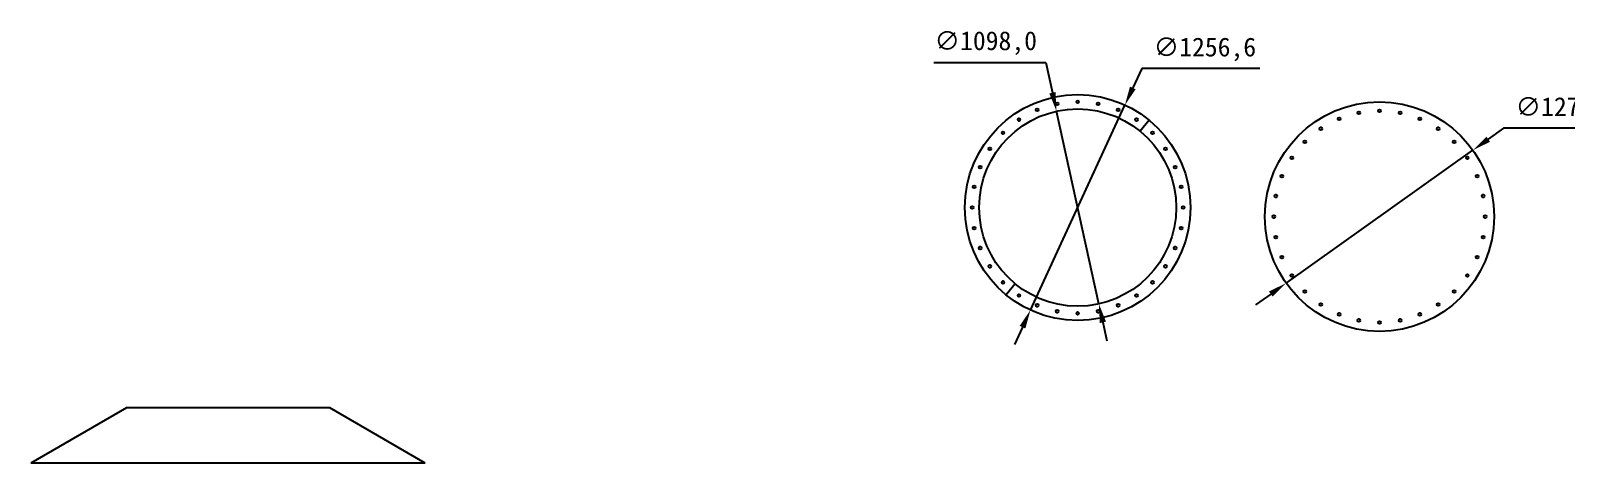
# Model space of a CAD drawing. Header units: millimetres. Extents: x -12403 to 8666, y -15213 to 13435.
# Drawn here: x -8839 to -281, y 11028 to 13435 of the extents above; entities that cross this region are included whole.
import ezdxf

# ---------------------------------------------------------------- set-up
doc = ezdxf.new("R2010")
doc.units = ezdxf.units.MM
doc.header["$PDSIZE"] = -1
doc.dimstyles.new('ISO-25', dxfattribs={"dimtxt": 2.5, "dimasz": 2.5, "dimexe": 1.25, "dimexo": 0.625, "dimtad": 1, "dimtxsty": 'Standard', "dimcen": 2.5, "dimadec": 0, "dimazin": 0, "dimtfac": 1, "dimtmove": 0, "dimatfit": 3, "dimfxl": 0, "dimarcsym": 0})

# ---------------------------------------------------------------- blocks, each defined once
blk = doc.blocks.new('*D226')
at = {"color": 0, "lineweight": -2, "transparency": 16777216}
for p, q in [((-2647.5, 13223.7), (-2697, 13116.5)), ((-1989.3, 13223.7), (-2647.5, 13223.7)), ((-3267.5, 11880.2), (-2741, 13021.1)), ((-3311.5, 11784.8), (-3355.5, 11689.5))]:
    blk.add_line(p, q, dxfattribs=at)
at = {"color": 0, "transparency": 16777216}
for points in [[(-2712.8, 13123.8), (-2681.1, 13109.2), (-2741, 13021.1)], [(-3327.4, 11792.2), (-3295.6, 11777.5), (-3267.5, 11880.2)]]:
    blk.add_solid(points, dxfattribs=at)
at = {"layer": 'Defpoints', "color": 0, "transparency": 16777216}
for p in [(-2741, 13021.1), (-3267.5, 11880.2)]:
    blk.add_point(p, dxfattribs=at)
at = {"color": 0, "transparency": 16777216, "insert": (-2295.5, 13330.6), "char_height": 105, "attachment_point": 5}
blk.add_mtext('∅1256,6', dxfattribs=at)
blk = doc.blocks.new('*D227')
at = {"color": 0, "lineweight": -2, "transparency": 16777216}
for p, q in [((-630.7, 12891.7), (-716.3, 12830.8)), ((27.5, 12891.7), (-630.7, 12891.7)), ((-1842.3, 12030.3), (-801.9, 12770)), ((-1927.9, 11969.4), (-2013.5, 11908.6))]:
    blk.add_line(p, q, dxfattribs=at)
at = {"color": 0, "transparency": 16777216}
for points in [[(-726.4, 12845.1), (-706.2, 12816.6), (-801.9, 12770)], [(-1938, 11983.7), (-1917.8, 11955.2), (-1842.3, 12030.3)]]:
    blk.add_solid(points, dxfattribs=at)
at = {"layer": 'Defpoints', "color": 0, "transparency": 16777216}
for p in [(-801.9, 12770), (-1842.3, 12030.3)]:
    blk.add_point(p, dxfattribs=at)
at = {"color": 0, "transparency": 16777216, "insert": (-278.7, 12998.6), "char_height": 105, "attachment_point": 5}
blk.add_mtext('∅1276,6', dxfattribs=at)
blk = doc.blocks.new('*D228')
at = {"color": 0, "lineweight": -2, "transparency": 16777216}
for p, q in [((-3805.4, 13258.7), (-3182.2, 13258.7)), ((-3182.2, 13258.7), (-3144.9, 13089.3)), ((-2886.1, 11914.5), (-3122.3, 12986.8)), ((-2863.6, 11812), (-2841, 11709.4))]:
    blk.add_line(p, q, dxfattribs=at)
at = {"color": 0, "transparency": 16777216}
for points in [[(-3127.8, 13093.1), (-3162, 13085.6), (-3122.3, 12986.8)], [(-2846.5, 11815.7), (-2880.7, 11808.2), (-2886.1, 11914.5)]]:
    blk.add_solid(points, dxfattribs=at)
at = {"layer": 'Defpoints', "color": 0, "transparency": 16777216}
for p in [(-3122.3, 12986.8), (-2886.1, 11914.5)]:
    blk.add_point(p, dxfattribs=at)
at = {"color": 0, "transparency": 16777216, "insert": (-3516.7, 13365.7), "char_height": 105, "attachment_point": 5}
blk.add_mtext('∅1098,0', dxfattribs=at)

msp = doc.modelspace()

# ---------------------------------------------------------------- linework, layer by layer
for p, q in [((-2605.63, 12936.35), (-2655.95, 12875.04)), ((-3352.5, 12026.29), (-3402.81, 11964.98))]:
    msp.add_line(p, q)
at = {"color": 7, "linetype": 'Continuous', "lineweight": 25}
for p, q in [((-8305.65, 11335.49), (-8838.67, 11027.75)), ((-7172.65, 11335.49), (-8305.65, 11335.49)), ((-6639.62, 11027.75), (-7172.65, 11335.49)), ((-6639.62, 11027.75), (-8838.67, 11027.75))]:
    msp.add_line(p, q, dxfattribs=at)
for centre, radius in [((-3004.22, 12450.66), 628.3), ((-3119.06, 13028), 7.73), ((-3004.22, 13039.31), 7.73), ((-2889.38, 13028), 7.73), ((-1322.1, 12400.14), 638.3), ((-3004.22, 12450.66), 548.99), ((-3331.26, 12940.11), 7.73), ((-3229.49, 12994.5), 7.73), ((-2778.96, 12994.5), 7.73), ((-2677.19, 12940.11), 7.73), ((-1547.36, 12943.98), 7.73), ((-1436.93, 12977.47), 7.73), ((-1322.1, 12988.79), 7.73), ((-1207.26, 12977.47), 7.73), ((-1096.83, 12943.98), 7.73), ((-3420.46, 12866.9), 7.73), ((-2587.99, 12866.9), 7.73), ((-1649.13, 12889.58), 7.73), ((-995.06, 12889.58), 7.73), ((-3493.66, 12777.7), 7.72), ((-2514.78, 12777.7), 7.73), ((-1738.33, 12816.38), 7.73), ((-905.86, 12816.38), 7.73), ((-3548.06, 12675.93), 7.73), ((-2460.38, 12675.93), 7.73), ((-1811.54, 12727.17), 7.72), ((-832.66, 12727.17), 7.73), ((-1865.93, 12625.41), 7.73), ((-778.26, 12625.41), 7.73), ((-3581.56, 12565.5), 7.73), ((-2426.89, 12565.5), 7.73), ((-1899.43, 12514.98), 7.73), ((-744.76, 12514.98), 7.73), ((-3592.87, 12450.66), 7.73), ((-2415.58, 12450.66), 7.73), ((-3581.56, 12335.83), 7.73), ((-2426.89, 12335.83), 7.73), ((-1910.74, 12400.14), 7.73), ((-733.45, 12400.14), 7.73), ((-1899.43, 12285.3), 7.73), ((-744.76, 12285.3), 7.73), ((-3548.06, 12225.4), 7.73), ((-2460.38, 12225.4), 7.72), ((-1865.93, 12174.88), 7.73), ((-778.26, 12174.88), 7.72), ((-3493.66, 12123.63), 7.73), ((-2514.78, 12123.63), 7.73), ((-1811.54, 12073.11), 7.73), ((-832.66, 12073.11), 7.73), ((-3420.46, 12034.43), 7.72), ((-2587.99, 12034.43), 7.73), ((-1738.33, 11983.91), 7.72), ((-905.86, 11983.91), 7.73), ((-3331.26, 11961.22), 7.73), ((-3229.49, 11906.83), 7.73), ((-2778.96, 11906.83), 7.73), ((-2677.19, 11961.22), 7.73), ((-1649.13, 11910.7), 7.73), ((-995.06, 11910.7), 7.73), ((-3119.06, 11873.33), 7.73), ((-3004.22, 11862.02), 7.72), ((-2889.38, 11873.33), 7.73), ((-1547.36, 11856.3), 7.73), ((-1436.93, 11822.81), 7.73), ((-1322.1, 11811.5), 7.72), ((-1207.26, 11822.81), 7.73), ((-1096.83, 11856.3), 7.73)]:
    msp.add_circle(centre, radius, dxfattribs=at)

# ---------------------------------------------------------------- dimensions: what is measured, and where the dimension line sits
for p1, p2, picture, middle in [((-2886.15, 11914.52), (-3122.3, 12986.81), '*D228', (-3516.65, 13258.74)), ((-3267.49, 11880.18), (-2740.96, 13021.15), '*D226', (-2295.53, 13223.67))]:
    dim = msp.add_diameter_dim_2p(p1=p1, p2=p2, dimstyle='ISO-25', override={"dimscale": 30, "dimtxt": 3.5, "dimasz": 3.5, "dimexe": 2, "dimexo": 0, "dimgap": 1.524, "dimtih": 1, "dimtoh": 1, "dimdec": 1, "dimzin": 0, "dimadec": 1, "dimtdec": 1, "dimtzin": 0})
    dim.commit()
    dim.dimension.update_dxf_attribs({"geometry": picture, "text_midpoint": middle, "dimtype": 163})
dim = msp.add_diameter_dim_2p(p1=(-1842.32, 12030.29), p2=(-801.87, 12769.99), dimstyle='ISO-25', override={"dimscale": 30, "dimtxt": 3.5, "dimasz": 3.5, "dimexe": 2, "dimexo": 0, "dimgap": 1.524, "dimtih": 1, "dimtoh": 1, "dimdec": 1, "dimzin": 0, "dimadec": 1, "dimtdec": 1, "dimtzin": 0})
dim.commit()
dim.dimension.update_dxf_attribs({"geometry": '*D227', "text_midpoint": (-278.74, 12891.67)})

doc.saveas('drawing.dxf')
